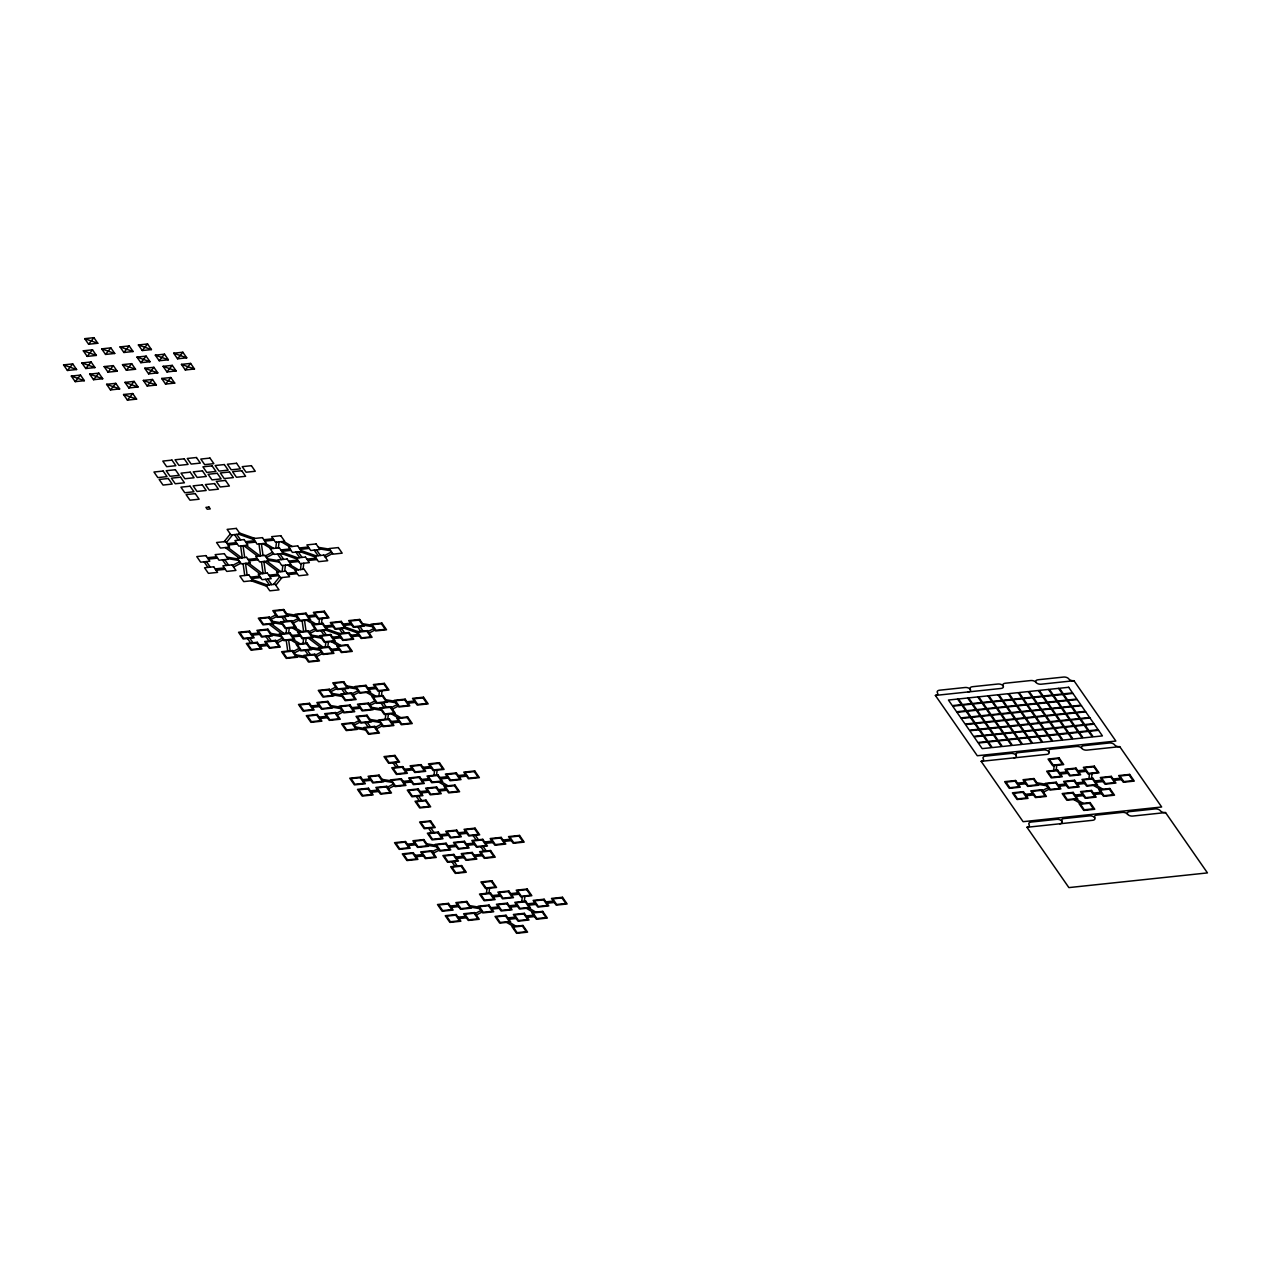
<?xml version="1.0" encoding="UTF-8"?>
<svg xmlns="http://www.w3.org/2000/svg" width="1271" height="1271" viewBox="0 0 1271 1271"><rect width="100%" height="100%" fill="white"/><g stroke="black" fill="none" stroke-linecap="round" stroke-linejoin="round"><path stroke-width="1.5" d="M275.791 548.214L276.49 542.129M278.349 547.944L279.064 541.859M282.13 571.537L282.845 565.452M284.704 571.251L285.403 565.182M286.102 633.228L286.658 628.382M288.66 632.958L289.232 628.096M300.496 569.583L301.195 563.514M303.054 569.313L303.769 563.244M303.038 643.428L303.61 638.582M305.596 643.158L306.168 638.296M318.926 623.759L319.498 618.898M321.499 623.489L322.056 618.627M325.281 647.082L325.837 642.22M327.839 646.796L328.411 641.95M378.901 695.936L379.457 691.074M381.459 695.666L382.031 690.804M385.24 719.259L385.812 714.397M387.798 718.989L388.37 714.127M433.999 775.262L434.571 770.401M436.573 774.992L437.129 770.131M486.459 893.322L487.015 888.477M489.017 893.052L489.589 888.207M521.745 901.584L522.317 896.722M524.303 901.314L524.875 896.452M1053.611 770.464L1054.183 765.603M1056.185 770.178L1056.741 765.333M1088.913 778.71L1089.469 773.848M1091.471 778.44L1092.043 773.578M67.427 370.481L72.733 363.919L76.61 369.511L67.427 370.481L63.55 364.888L72.733 363.919M88.62 344.234L93.911 337.673L97.788 343.265L88.62 344.234L84.728 338.658L93.911 337.673M87.206 356.388L92.497 349.827L96.374 355.419L87.206 356.388L83.314 350.796L92.497 349.827M75.196 381.65L80.486 375.088L84.363 380.68L75.196 381.65L71.319 376.073L80.486 375.088M85.793 368.526L91.083 361.965L94.96 367.557L85.793 368.526L81.9 362.95L91.083 361.965M105.557 354.434L110.847 347.873L114.74 353.465L105.557 354.434L101.68 348.858L110.847 347.873M93.546 379.711L98.836 373.15L102.729 378.726L93.546 379.711L89.669 374.119L98.836 373.15M108.019 372.165L113.31 365.619L117.202 371.196L108.019 372.165L104.143 366.588L113.31 365.619M123.907 352.496L129.213 345.934L133.09 351.511L123.907 352.496L120.03 346.904L129.213 345.934M110.482 389.911L115.788 383.349L119.665 388.926L110.482 389.911L106.605 384.319L115.788 383.349M126.369 370.226L131.676 363.665L135.552 369.257L126.369 370.226L122.493 364.634L131.676 363.665M142.257 350.542L147.563 343.98L151.44 349.573L142.257 350.542L138.38 344.965L147.563 343.98M140.843 362.696L146.149 356.134L150.026 361.727L140.843 362.696L136.966 357.103L146.149 356.134M128.848 387.957L134.138 381.395L138.015 386.988L128.848 387.957L124.955 382.38L134.138 381.395M127.418 400.111L132.724 393.549L136.601 399.126L127.418 400.111L123.541 394.518L132.724 393.549M148.612 373.865L153.902 367.303L157.795 372.896L148.612 373.865L144.735 368.272L153.902 367.303M159.209 360.742L164.499 354.18L168.376 359.772L159.209 360.742L155.316 355.165L164.499 354.18M147.198 386.019L152.488 379.457L156.365 385.034L147.198 386.019L143.321 380.426L152.488 379.457M166.962 371.926L172.268 365.365L176.145 370.941L166.962 371.926L163.085 366.334L172.268 365.365M177.559 358.803L182.849 352.242L186.742 357.818L177.559 358.803L173.682 353.211L182.849 352.242M165.548 384.064L170.838 377.503L174.731 383.095L165.548 384.064L161.671 378.472L170.838 377.503M185.312 369.972L190.618 363.411L194.495 369.003L185.312 369.972L181.435 364.38L190.618 363.411M224.093 541.7L230.321 533.979M226.397 542.51L232.641 534.789M273.503 584.438L279.731 576.716M275.807 585.264L282.035 577.542M232.498 565.452L239.726 561.687M233.578 567.025L240.807 563.26M265.321 555.983L272.55 552.218M266.402 557.54L273.646 553.775M324.264 555.729L331.509 551.964M325.344 557.286L332.589 553.52M269.945 617.913L275.728 614.894M271.025 619.47L276.808 616.467M292.171 621.551L297.954 618.548M293.251 623.108L299.05 620.105M276.284 641.235L282.067 638.217M277.364 642.792L283.163 639.79M309.107 631.751L314.906 628.748M310.203 633.323L315.986 630.305M293.22 651.435L299.019 648.417M294.3 652.992L300.099 649.989M315.462 655.073L321.245 652.055M316.543 656.63L322.326 653.628M368.05 631.496L373.849 628.494M369.146 633.069L374.929 630.051M329.904 690.089L335.687 687.087M330.984 691.662L336.783 688.644M352.146 693.728L357.929 690.725M353.227 695.301L359.01 692.282M336.243 713.412L342.042 710.394M337.339 714.969L343.122 711.967M369.083 703.927L374.866 700.925M370.163 705.5L375.946 702.482M353.195 723.612L358.978 720.593M354.275 725.169L360.058 722.166M391.309 707.566L397.108 704.563M392.405 709.139L398.188 706.12M375.422 727.25L381.221 724.248M376.502 728.823L382.301 725.805M387.48 787.162L393.263 784.143M388.561 788.719L394.344 785.7M432.267 851.634L438.05 848.615M433.347 853.191L439.13 850.188M475.227 913.484L481.01 910.465M476.307 915.041L482.09 912.022M1042.379 790.61L1048.178 787.591M1043.475 792.167L1049.258 789.148M227.175 543.623L236.358 542.638M245.525 541.668L254.708 540.699M263.875 539.73L273.058 538.745M228.144 545.021L237.327 544.036M246.495 543.067L255.678 542.097M264.861 541.128L274.028 540.143M207.411 557.715L216.578 556.746M280.827 549.93L289.995 548.945M299.178 547.976L308.36 547.007M208.38 559.113L217.548 558.128M281.797 551.328L290.964 550.343M300.147 549.374L309.33 548.405M247.988 559.399L257.171 558.43M248.957 560.797L258.14 559.828M215.164 568.884L224.347 567.915M288.581 561.099L297.764 560.13M306.931 559.145L316.114 558.176M216.134 570.282L225.317 569.313M289.55 562.497L298.733 561.528M307.9 560.543L317.083 559.574M250.466 577.145L259.634 576.16M268.817 575.191L277.984 574.222M287.167 573.253L296.35 572.268M251.436 578.543L260.603 577.558M269.786 576.589L278.953 575.62M288.136 574.635L297.319 573.666M307.868 615.784L315.208 615.005M308.837 617.182L316.177 616.403M251.388 633.768L258.728 632.99M324.804 625.983L332.144 625.205M343.154 624.029L350.51 623.251M252.357 635.166L259.697 634.388M325.773 627.381L333.113 626.603M344.123 625.427L351.479 624.649M291.98 635.452L299.321 634.674M292.95 636.85L300.29 636.072M259.157 644.937L266.497 644.159M332.573 637.152L339.913 636.374M350.923 635.214L358.263 634.42M260.126 646.335L267.466 645.557M333.542 638.55L340.882 637.772M351.892 636.596L359.232 635.818M331.159 649.306L338.499 648.528M332.128 650.704L339.468 649.926M367.827 687.961L375.183 687.182M368.812 689.359L376.152 688.58M311.363 705.945L318.703 705.167M312.332 707.343L319.672 706.565M351.94 707.645L359.28 706.867M407.006 701.799L414.346 701.02M352.909 709.027L360.265 708.249M407.975 703.197L415.315 702.418M319.116 717.114L326.456 716.336M320.085 718.512L327.425 717.734M391.118 721.483L398.459 720.705M392.088 722.881L399.428 722.103M935.377 695.428L1001.024 688.453A4.004 2.177 10.4 0 0 1003.121 685.847A4.004 2.177 10.4 0 1 1005.234 683.242L1030.749 680.541A4.004 2.177 10.4 0 1 1035.944 682.368A4.004 2.177 10.4 0 0 1041.124 684.211L1073.947 680.716L1115.859 741.057L977.288 755.752L935.377 695.428A4.004 2.177 10.4 0 0 937.474 692.822A4.004 2.177 10.4 0 1 939.587 690.201L965.118 687.5A4.004 2.177 10.4 0 1 970.297 689.327A4.004 2.177 10.4 0 1 972.41 686.721L997.926 684.02A4.004 2.177 10.4 0 1 1003.121 685.847M404.591 769.241L411.931 768.462M422.941 767.287L430.281 766.508M405.56 770.639L412.9 769.861M423.91 768.685L431.25 767.906M362.585 779.695L369.925 778.916M363.554 781.093L370.894 780.315M403.177 781.379L410.517 780.601M421.527 779.441L428.867 778.662M439.877 777.487L447.217 776.708M458.227 775.548L465.583 774.77M404.146 782.777L411.486 781.999M422.496 780.839L429.836 780.06M440.846 778.885L448.186 778.106M459.212 776.946L466.552 776.168M370.338 790.864L377.694 790.085M371.307 792.262L378.663 791.483M420.113 791.579L427.453 790.8M438.463 789.641L445.803 788.862M421.082 792.977L428.422 792.198M439.432 791.039L446.772 790.26M981.164 761.345L1046.811 754.386A4.004 2.177 10.4 0 0 1048.909 751.781A4.004 2.177 10.4 0 1 1051.022 749.175L1076.553 746.458A4.004 2.177 10.4 0 1 1081.732 748.301A4.004 2.177 10.4 0 0 1086.927 750.128L1119.751 746.649L1161.662 806.99L1023.076 821.686L981.164 761.345A4.004 2.177 10.4 0 0 983.277 758.739A4.004 2.177 10.4 0 1 985.375 756.134L1010.906 753.417A4.004 2.177 10.4 0 1 1016.101 755.26A4.004 2.177 10.4 0 1 1018.198 752.654L1043.729 749.938A4.004 2.177 10.4 0 1 1048.909 751.781M440.195 834.682L447.535 833.903M458.545 832.743L465.885 831.965M441.164 836.08L448.504 835.301M459.514 834.126L466.854 833.347M1059.49 772.689L1066.83 771.91M1077.856 770.734L1085.196 769.956M1060.459 774.087L1067.815 773.308M1078.825 772.133L1086.165 771.354M407.371 844.166L414.711 843.388M408.341 845.565L415.681 844.786M1017.483 783.143L1024.839 782.364M1018.468 784.541L1025.808 783.762M447.964 845.851L455.304 845.072M466.314 843.912L473.654 843.134M484.664 841.958L492.004 841.18M503.014 840.02L510.354 839.241M448.933 847.249L456.273 846.47M467.283 845.31L474.623 844.532M485.633 843.356L492.973 842.578M503.983 841.418L511.339 840.639M1058.076 784.827L1065.416 784.048M1076.442 782.888L1083.782 782.11M1094.792 780.934L1102.132 780.156M1113.142 778.996L1120.482 778.217M1059.045 786.225L1066.385 785.446M1077.411 784.286L1084.751 783.508M1095.761 782.332L1103.101 781.554M1114.111 780.394L1121.451 779.616M415.124 855.335L422.465 854.557M416.094 856.733L423.434 855.955M1025.252 794.311L1032.592 793.533M1026.221 795.71L1033.561 794.931M455.717 857.035L463.057 856.257M474.067 855.081L481.407 854.303M456.686 858.433L464.026 857.655M475.036 856.479L482.376 855.701M1075.012 795.026L1082.368 794.248M1093.378 793.088L1100.718 792.31M1075.981 796.424L1083.337 795.646M1094.347 794.486L1101.687 793.708M1026.968 827.278L1092.599 820.303A4.004 2.177 10.4 0 0 1094.712 817.698A4.004 2.177 10.4 0 1 1096.809 815.092L1122.341 812.391A4.004 2.177 10.4 0 1 1127.536 814.218A4.004 2.177 10.4 0 0 1132.715 816.061L1165.539 812.566L1207.45 872.907L1068.879 887.603L1026.968 827.278A4.004 2.177 10.4 0 0 1029.065 824.657A4.004 2.177 10.4 0 1 1031.178 822.051L1056.694 819.35A4.004 2.177 10.4 0 1 1061.889 821.177A4.004 2.177 10.4 0 1 1063.986 818.572L1089.517 815.871A4.004 2.177 10.4 0 1 1094.712 817.698M492.338 895.562L499.678 894.784M510.688 893.608L518.028 892.83M493.307 896.945L500.647 896.166M511.657 895.006L518.997 894.228M450.331 906.016L457.671 905.238M451.3 907.399L458.64 906.62M490.924 907.701L498.264 906.922M509.274 905.762L516.614 904.984M527.624 903.808L534.964 903.03M545.974 901.87L553.314 901.091M491.893 909.099L499.233 908.32M510.243 907.16L517.583 906.382M528.593 905.206L535.933 904.428M546.943 903.252L554.299 902.474M458.084 917.185L465.424 916.407M459.053 918.583L466.393 917.805M507.86 917.9L515.2 917.122M526.21 915.962L533.55 915.184M508.829 919.298L516.169 918.52M527.179 917.36L534.519 916.582M318.449 547.34L329.554 549.167M319.529 548.913L330.651 550.724M267.26 558.779L278.381 560.59M268.34 560.336L279.461 562.147M226.667 557.079L237.788 558.906M227.763 558.636L238.869 560.463M362.616 623.68L371.513 625.141M363.713 625.237L372.594 626.698M286.738 613.734L295.635 615.196M287.818 615.291L296.715 616.753M272.264 621.265L281.161 622.726M273.344 622.822L282.241 624.283M311.443 635.103L320.34 636.564M312.523 636.676L321.42 638.121M270.85 633.419L279.747 634.865M271.93 634.976L280.827 636.437M310.029 647.257L318.926 648.703M311.109 648.814L320.006 650.275M295.555 654.787L304.452 656.249M296.636 656.344L305.533 657.806M1036.945 782.777L1045.842 784.239M1038.042 784.35L1046.923 785.796M346.713 685.911L355.594 687.373M347.793 687.468L356.69 688.93M385.876 699.749L394.773 701.211M386.972 701.306L395.853 702.768M332.239 693.442L341.121 694.903M333.32 694.999L342.217 696.46M371.402 707.28L380.299 708.741M372.498 708.853L381.379 710.298M330.825 705.596L339.707 707.041M331.906 707.153L340.803 708.614M369.988 719.434L378.885 720.895M371.068 720.991L379.965 722.452M355.515 726.964L364.412 728.426M356.595 728.521L365.492 729.983M382.047 779.345L390.944 780.791M383.127 780.902L392.024 782.348M426.834 843.817L435.715 845.263M427.914 845.374L436.811 846.836M469.793 905.651L478.69 907.113M470.874 907.224L479.771 908.67M173.682 353.211L186.742 357.818M138.38 344.965L151.44 349.573M155.316 355.165L168.376 359.772M181.435 364.38L194.495 369.003M120.03 346.904L133.09 351.511M84.728 338.658L97.788 343.265M136.966 357.103L150.026 361.727M163.085 366.334L176.145 370.941M101.68 348.858L114.74 353.465M144.735 368.272L157.795 372.896M83.314 350.796L96.374 355.419M122.493 364.634L135.552 369.257M161.671 378.472L174.731 383.095M104.143 366.588L117.202 371.196M143.321 380.426L156.365 385.034M81.9 362.95L94.96 367.557M124.955 382.38L138.015 386.988M63.55 364.888L76.61 369.511M89.669 374.119L102.729 378.726M106.605 384.319L119.665 388.926M71.319 376.073L84.363 380.68M123.541 394.518L136.601 399.126M300.909 550.486L316.288 555.904M299.972 551.646L315.351 557.063M239.504 533.01L254.867 538.427M238.567 534.17L253.93 539.587M282.559 552.424L297.922 557.858M281.622 553.584L296.985 559.018M252.198 579.64L267.561 585.073M251.261 580.799L266.624 586.233M345.283 627.096L358.041 631.608M344.346 628.255L357.103 632.767M326.933 629.05L339.691 633.546M325.996 630.209L338.753 634.706M1096.126 785.144L1102.91 789.227M1093.568 785.414L1100.336 789.498M1076.362 799.237L1083.13 803.32M1073.788 799.507L1080.572 803.59M283.655 541.382L292.123 546.482M281.082 541.653L289.55 546.752M265.289 543.321L273.773 548.421M262.732 543.591L271.2 548.691M289.995 564.705L298.463 569.805M287.437 564.975L295.905 570.075M309.218 619.978L315.986 624.061M306.645 620.264L313.429 624.331M333.908 641.362L340.692 645.446M331.35 641.633L338.118 645.716M294.745 627.524L301.513 631.592M292.171 627.795L298.955 631.878M293.315 639.663L300.099 643.746M290.757 639.933L297.525 644.016M369.178 692.171L375.946 696.238M366.62 692.441L373.388 696.524M393.883 713.539L400.651 717.622M391.309 713.809L398.093 717.893M441.228 781.697L447.996 785.78M438.654 781.967L445.438 786.05M528.974 908.018L535.742 912.101M526.401 908.288L533.185 912.371M509.194 922.111L515.978 926.194M506.636 922.381L513.405 926.464M246.097 545.354L259.983 555.888M266.926 561.147L280.796 571.664M243.682 545.609L257.568 556.142M264.511 561.401L278.381 571.934M227.747 547.308L241.633 557.826M248.576 563.101L262.446 573.618M225.332 547.563L239.218 558.08M246.145 563.355L260.031 573.872M310.68 637.82L323.184 647.304M308.265 638.074L320.753 647.559M271.517 623.982L284.005 633.451M269.087 624.236L281.59 633.721M316.511 549.882L320.387 555.475M314.223 550.136L318.1 555.713M359.963 626.603L363.077 631.067M357.675 626.841L360.773 631.306M298.161 551.836L302.037 557.429M295.873 552.075L299.749 557.667M341.613 628.541L344.727 633.022M339.325 628.795L342.423 633.26M279.811 553.775L283.687 559.367M383.222 702.672L386.336 707.137M475.354 835.301L478.468 839.766M483.123 846.47L486.221 850.95M277.507 554.029L281.399 559.605M380.935 702.911L384.033 707.391M473.066 835.54L476.164 840.02M480.819 846.724L483.933 851.189M323.263 630.495L326.361 634.96M320.959 630.734L324.073 635.198M236.756 534.36L240.632 539.937M267.8 579.052L271.676 584.628M344.06 688.834L347.158 693.299M367.335 722.357L370.449 726.821M395.281 762.584L398.379 767.049M418.572 796.091L421.67 800.571M234.452 534.598L238.344 540.191M265.496 579.29L269.388 584.882M341.756 689.073L344.87 693.537M365.047 722.595L368.145 727.06M392.993 762.822L396.091 767.287M416.268 796.345L419.382 800.809M284.084 616.657L287.198 621.122M307.375 650.18L310.474 654.644M430.885 828.025L433.999 832.489M454.176 861.547L457.274 866.012M281.797 616.896L284.895 621.36M305.072 650.418L308.186 654.883M428.597 828.263L431.695 832.727M451.872 861.786L454.986 866.25M224.745 559.621L228.621 565.214M222.441 559.86L226.333 565.452M268.197 636.326L271.295 640.806M265.909 636.58L269.007 641.045M206.395 561.575L210.271 567.152M204.091 561.814L207.967 567.406M249.847 638.28L252.945 642.745M247.543 638.519L250.657 642.999M304.547 620.486L306.025 631.115M302.133 620.741L303.61 631.369M288.66 640.155L290.138 650.8M286.245 640.409L287.723 651.054M261.397 543.734L263.049 555.554M263.86 561.464L265.512 573.3M258.982 543.988L260.619 555.824M261.445 561.734L263.097 573.555M243.047 545.688L244.683 557.508M245.51 563.418L247.146 575.239M240.632 545.942L242.268 557.762M243.095 563.673L244.731 575.493M1119.751 746.649A4.004 2.177 10.4 0 1 1114.556 744.822A4.004 2.177 10.4 0 0 1109.361 742.979L1083.845 745.696A4.004 2.177 10.4 0 0 1081.732 748.301M1165.539 812.566A4.004 2.177 10.4 0 1 1160.344 810.739A4.004 2.177 10.4 0 0 1155.164 808.912L1129.633 811.613A4.004 2.177 10.4 0 0 1127.536 814.218M1035.944 682.368A4.004 2.177 10.4 0 1 1038.042 679.763L1063.573 677.062A4.004 2.177 10.4 0 1 1068.768 678.889A4.004 2.177 10.4 0 0 1073.947 680.716M970.297 689.327A4.004 2.177 10.4 0 1 968.2 691.932M1016.101 755.26A4.004 2.177 10.4 0 1 1013.988 757.866M1061.889 821.177A4.004 2.177 10.4 0 1 1059.776 823.783M171.966 460.118L162.799 461.087L166.676 466.679L175.859 465.694L171.966 460.118M184.216 458.815L175.033 459.784L178.909 465.377L188.092 464.408L184.216 458.815M196.449 457.512L187.266 458.481L191.143 464.074L200.325 463.105L196.449 457.512M209.969 458.084L200.802 459.053L204.679 464.646L213.862 463.661L209.969 458.084M163.149 471.048L153.966 472.018L157.842 477.61L167.025 476.625L163.149 471.048M175.382 469.746L166.199 470.715L170.092 476.307L179.259 475.338L175.382 469.746M212.098 465.853L202.915 466.822L206.792 472.415L215.975 471.446L212.098 465.853M224.332 464.55L215.149 465.536L219.025 471.112L228.208 470.143L224.332 464.55M236.565 463.264L227.382 464.233L231.258 469.825L240.441 468.84L236.565 463.264M190.205 472.177L181.022 473.146L184.915 478.738L194.082 477.753L190.205 472.177M202.439 470.874L193.271 471.843L197.148 477.435L206.315 476.466L202.439 470.874M251.388 465.679L242.205 466.664L246.097 472.24L255.264 471.271L251.388 465.679M168.312 478.5L159.145 479.469L163.022 485.061L172.205 484.076L168.312 478.5M180.561 477.197L171.378 478.166L175.255 483.758L184.438 482.789L180.561 477.197M217.262 473.305L208.094 474.274L211.971 479.866L221.138 478.897L217.262 473.305M229.495 472.002L220.328 472.971L224.204 478.563L233.387 477.594L229.495 472.002M241.744 470.715L232.561 471.684L236.438 477.26L245.621 476.291L241.744 470.715M225.491 480.422L216.324 481.407L220.201 486.984L229.384 486.015L225.491 480.422M190.078 486.189L180.911 487.158L184.788 492.751L193.97 491.766L190.078 486.189M202.311 484.887L193.144 485.856L197.021 491.448L206.204 490.479L202.311 484.887M214.561 483.584L205.378 484.569L209.254 490.145L218.437 489.176L214.561 483.584M195.257 493.625L186.074 494.61L189.967 500.186L199.134 499.217L195.257 493.625M208.984 507.05L205.918 507.367L207.221 509.226L210.271 508.908L208.984 507.05M236.311 528.402L227.128 529.371L231.02 534.964L240.187 533.995L236.311 528.402M225.714 541.525L216.547 542.495L220.423 548.087L229.606 547.118L225.714 541.525M244.08 539.571L234.897 540.556L238.773 546.133L247.956 545.164L244.08 539.571M262.43 537.633L253.247 538.602L257.123 544.195L266.306 543.21L262.43 537.633M280.78 535.679L271.597 536.664L275.489 542.24L284.656 541.271L280.78 535.679M205.95 555.618L196.767 556.587L200.659 562.179L209.826 561.21L205.95 555.618M224.3 553.663L215.133 554.649L219.009 560.225L228.176 559.256L224.3 553.663M279.366 547.833L270.183 548.802L274.075 554.394L283.242 553.409L279.366 547.833M297.716 545.879L288.549 546.864L292.425 552.44L301.608 551.471L297.716 545.879M316.082 543.94L306.899 544.909L310.775 550.502L319.958 549.517L316.082 543.94M246.542 557.318L237.359 558.287L241.236 563.863L250.419 562.894L246.542 557.318M264.892 555.363L255.709 556.333L259.602 561.925L268.769 560.956L264.892 555.363M338.308 547.579L329.125 548.548L333.018 554.14L342.185 553.171L338.308 547.579M213.703 566.787L204.536 567.772L208.412 573.348L217.595 572.379L213.703 566.787M232.069 564.848L222.886 565.817L226.762 571.41L235.945 570.425L232.069 564.848M287.135 559.002L277.952 559.971L281.828 565.563L291.011 564.594L287.135 559.002M305.485 557.063L296.302 558.033L300.178 563.625L309.361 562.64L305.485 557.063M323.835 555.109L314.652 556.078L318.544 561.671L327.711 560.702L323.835 555.109M249.005 575.048L239.822 576.017L243.714 581.61L252.881 580.625L249.005 575.048M267.355 573.094L258.188 574.063L262.064 579.655L271.231 578.686L267.355 573.094M285.705 571.156L276.538 572.125L280.414 577.717L289.597 576.732L285.705 571.156M304.071 569.201L294.888 570.171L298.764 575.763L307.947 574.794L304.071 569.201M275.124 584.279L265.941 585.248L269.817 590.824L279 589.855L275.124 584.279M283.783 609.492L272.772 610.652L277.428 617.356L288.453 616.197L283.783 609.492M283.258 610.144L274.075 611.113L277.968 616.705L287.135 615.736L283.258 610.144M269.309 617.023L258.299 618.183L262.954 624.887L273.98 623.727L269.309 617.023M306.025 613.13L295.015 614.29L299.67 620.995L310.68 619.835L306.025 613.13M324.375 611.176L313.365 612.352L318.02 619.056L329.03 617.881L324.375 611.176M268.785 617.674L259.602 618.643L263.494 624.236L272.661 623.267L268.785 617.674M305.501 613.782L296.318 614.751L300.194 620.343L309.377 619.374L305.501 613.782M323.851 611.828L314.668 612.813L318.56 618.389L327.727 617.42L323.851 611.828M291.552 620.661L280.541 621.821L285.197 628.525L296.207 627.366L291.552 620.661M291.027 621.312L281.844 622.282L285.721 627.874L294.904 626.905L291.027 621.312M249.545 631.115L238.535 632.275L243.19 638.979L254.2 637.82L249.545 631.115M267.895 629.161L256.885 630.337L261.54 637.041L272.55 635.865L267.895 629.161M322.961 623.33L311.951 624.49L316.606 631.194L327.616 630.035L322.961 623.33M341.311 621.376L330.301 622.552L334.956 629.256L345.982 628.081L341.311 621.376M359.677 619.438L348.651 620.598L353.322 627.302L364.332 626.142L359.677 619.438M249.021 631.766L239.838 632.736L243.714 638.328L252.897 637.359L249.021 631.766M267.371 629.828L258.188 630.797L262.08 636.39L271.247 635.405L267.371 629.828M322.437 623.982L313.254 624.951L317.13 630.543L326.313 629.574L322.437 623.982M340.787 622.027L331.604 623.012L335.496 628.589L344.663 627.62L340.787 622.027M359.137 620.089L349.97 621.058L353.846 626.651L363.029 625.682L359.137 620.089M290.138 632.799L279.127 633.975L283.783 640.679L294.793 639.504L290.138 632.799M308.488 630.861L297.478 632.021L302.133 638.725L313.143 637.565L308.488 630.861M381.904 623.076L370.894 624.236L375.549 630.94L386.559 629.78L381.904 623.076M289.613 633.466L280.43 634.436L284.307 640.028L293.49 639.043L289.613 633.466M307.963 631.512L298.78 632.481L302.657 638.074L311.84 637.105L307.963 631.512M381.379 623.727L372.196 624.697L376.073 630.289L385.256 629.32L381.379 623.727M257.314 642.284L246.288 643.46L250.959 650.164L261.969 648.988L257.314 642.284M275.664 640.346L264.654 641.505L269.309 648.21L280.319 647.05L275.664 640.346M330.73 634.499L319.704 635.675L324.375 642.379L335.385 641.204L330.73 634.499M349.08 632.545L338.07 633.721L342.725 640.425L353.735 639.249L349.08 632.545M367.43 630.607L356.42 631.766L361.075 638.471L372.085 637.311L367.43 630.607M256.774 642.935L247.607 643.92L251.483 649.497L260.65 648.528L256.774 642.935M275.14 640.997L265.957 641.966L269.833 647.559L279.016 646.589L275.14 640.997M330.19 635.15L321.023 636.135L324.899 641.712L334.082 640.743L330.19 635.15M348.556 633.212L339.373 634.181L343.249 639.774L352.432 638.789L348.556 633.212M366.906 631.258L357.723 632.227L361.6 637.82L370.782 636.85L366.906 631.258M307.074 642.999L296.064 644.175L300.719 650.879L311.729 649.703L307.074 642.999M306.549 643.666L297.366 644.635L301.243 650.228L310.426 649.243L306.549 643.666M292.6 650.545L281.59 651.705L286.245 658.41L297.255 657.25L292.6 650.545M329.316 646.653L318.29 647.813L322.961 654.517L333.971 653.358L329.316 646.653M347.666 644.699L336.656 645.875L341.311 652.579L352.321 651.403L347.666 644.699M292.076 651.197L282.893 652.166L286.769 657.758L295.952 656.789L292.076 651.197M328.776 647.304L319.609 648.274L323.485 653.866L332.652 652.897L328.776 647.304M347.126 645.35L337.959 646.335L341.835 651.912L351.018 650.943L347.126 645.35M314.843 654.184L303.817 655.343L308.472 662.048L319.498 660.888L314.843 654.184M314.302 654.835L305.135 655.804L309.012 661.397L318.179 660.427L314.302 654.835M343.758 681.669L332.748 682.829L337.403 689.533L348.413 688.374L343.758 681.669M343.234 682.32L334.051 683.29L337.927 688.882L347.11 687.913L343.234 682.32M329.284 689.2L318.274 690.36L322.929 697.064L333.939 695.904L329.284 689.2M365.984 685.307L354.974 686.467L359.629 693.172L370.655 692.012L365.984 685.307M384.35 683.353L373.34 684.529L377.995 691.233L389.005 690.058L384.35 683.353M328.76 689.851L319.577 690.82L323.454 696.413L332.637 695.444L328.76 689.851M365.46 685.959L356.277 686.928L360.17 692.52L369.337 691.551L365.46 685.959M383.81 684.02L374.643 684.99L378.52 690.566L387.703 689.597L383.81 684.02M351.511 692.838L340.501 693.998L345.156 700.702L356.182 699.543L351.511 692.838M350.987 693.489L341.804 694.474L345.696 700.051L354.863 699.082L350.987 693.489M309.52 703.292L298.494 704.452L303.149 711.156L314.175 709.996L309.52 703.292M327.87 701.338L316.86 702.513L321.515 709.218L332.525 708.042L327.87 701.338M382.936 695.507L371.91 696.667L376.581 703.371L387.591 702.212L382.936 695.507M308.98 703.943L299.813 704.928L303.69 710.505L312.857 709.536L308.98 703.943M327.33 702.005L318.163 702.974L322.04 708.567L331.223 707.582L327.33 702.005M382.396 696.158L373.229 697.128L377.106 702.72L386.289 701.751L382.396 696.158M350.097 704.992L339.087 706.152L343.742 712.856L354.752 711.696L350.097 704.992M368.463 703.038L357.437 704.213L362.108 710.918L373.118 709.742L368.463 703.038M405.163 699.145L394.153 700.305L398.808 707.01L409.818 705.85L405.163 699.145M423.513 697.191L412.503 698.367L417.158 705.071L428.184 703.896L423.513 697.191M349.573 705.643L340.39 706.612L344.282 712.205L353.449 711.22L349.573 705.643M367.923 703.689L358.756 704.674L362.632 710.251L371.815 709.282L367.923 703.689M404.639 699.797L395.456 700.782L399.332 706.358L408.515 705.389L404.639 699.797M422.989 697.858L413.806 698.828L417.698 704.42L426.865 703.435L422.989 697.858M317.273 714.461L306.263 715.637L310.918 722.341L321.928 721.165L317.273 714.461M335.623 712.523L324.613 713.682L329.268 720.387L340.278 719.227L335.623 712.523M390.69 706.676L379.679 707.852L384.335 714.556L395.345 713.381L390.69 706.676M316.749 715.128L307.566 716.097L311.443 721.674L320.626 720.705L316.749 715.128M335.099 713.174L325.916 714.143L329.809 719.736L338.976 718.766L335.099 713.174M390.165 707.327L380.982 708.312L384.859 713.889L394.042 712.92L390.165 707.327M367.049 715.192L356.023 716.351L360.678 723.056L371.704 721.896L367.049 715.192M366.509 715.843L357.342 716.812L361.218 722.405L370.385 721.435L366.509 715.843M352.575 722.722L341.549 723.882L346.205 730.587L357.23 729.427L352.575 722.722M389.276 718.83L378.265 719.99L382.921 726.694L393.931 725.534L389.276 718.83M407.626 716.876L396.616 718.051L401.271 724.756L412.281 723.58L407.626 716.876M352.035 723.374L342.868 724.343L346.745 729.935L355.912 728.966L352.035 723.374M388.751 719.481L379.568 720.45L383.445 726.043L392.628 725.074L388.751 719.481M407.101 717.527L397.918 718.512L401.811 724.089L410.978 723.12L407.101 717.527M374.802 726.361L363.792 727.52L368.447 734.225L379.457 733.065L374.802 726.361M374.278 727.012L365.095 727.981L368.971 733.574L378.154 732.604L374.278 727.012M394.979 755.403L383.969 756.579L388.624 763.283L399.634 762.107L394.979 755.403M394.455 756.07L385.272 757.039L389.164 762.632L398.331 761.647L394.455 756.07M957.603 699.066L948.436 700.035L952.313 705.627L961.496 704.642L957.603 699.066M967.708 697.986L958.525 698.971L962.417 704.547L971.584 703.578L967.708 697.986M977.796 696.921L968.629 697.89L972.506 703.483L981.689 702.513L977.796 696.921M987.901 695.857L978.718 696.826L982.594 702.402L991.777 701.433L987.901 695.857M997.989 694.776L988.806 695.745L992.699 701.338L1001.866 700.369L997.989 694.776M1008.078 693.712L998.911 694.681L1002.787 700.273L1011.97 699.288L1008.078 693.712M1018.182 692.631L1008.999 693.616L1012.892 699.193L1022.059 698.224L1018.182 692.631M1028.271 691.567L1019.104 692.536L1022.98 698.129L1032.163 697.159L1028.271 691.567M1038.375 690.503L1029.192 691.472L1033.069 697.048L1042.252 696.079L1038.375 690.503M1048.464 689.422L1039.281 690.391L1043.173 695.984L1052.34 695.015L1048.464 689.422M1058.552 688.358L1049.385 689.327L1053.262 694.919L1062.445 693.934L1058.552 688.358M1068.657 687.277L1059.474 688.262L1063.366 693.839L1072.533 692.87L1068.657 687.277M961.877 705.214L952.71 706.183L956.586 711.76L965.753 710.791L961.877 705.214M971.981 704.134L962.798 705.103L966.675 710.696L975.858 709.726L971.981 704.134M982.07 703.07L972.887 704.039L976.779 709.631L985.946 708.646L982.07 703.07M992.158 701.989L982.991 702.974L986.868 708.551L996.051 707.582L992.158 701.989M1002.263 700.925L993.08 701.894L996.957 707.486L1006.139 706.517L1002.263 700.925M1012.352 699.86L1003.184 700.829L1007.061 706.406L1016.228 705.437L1012.352 699.86M1022.456 698.78L1013.273 699.749L1017.15 705.341L1026.332 704.372L1022.456 698.78M1032.545 697.715L1023.362 698.685L1027.254 704.277L1036.421 703.292L1032.545 697.715M1042.633 696.635L1033.466 697.62L1037.343 703.197L1046.526 702.228L1042.633 696.635M1052.738 695.571L1043.555 696.54L1047.431 702.132L1056.614 701.163L1052.738 695.571M1062.826 694.506L1053.659 695.475L1057.536 701.068L1066.703 700.083L1062.826 694.506M1072.931 693.426L1063.748 694.395L1067.624 699.987L1076.807 699.018L1072.931 693.426M402.748 766.588L391.738 767.748L396.393 774.452L407.403 773.292L402.748 766.588M421.098 764.634L410.088 765.809L414.743 772.514L425.753 771.338L421.098 764.634M439.448 762.695L428.438 763.855L433.093 770.56L444.103 769.4L439.448 762.695M402.208 767.239L393.041 768.208L396.917 773.801L406.1 772.832L402.208 767.239M420.574 765.301L411.391 766.27L415.267 771.847L424.45 770.877L420.574 765.301M438.924 763.347L429.741 764.316L433.633 769.908L442.801 768.939L438.924 763.347M966.151 711.347L956.968 712.332L960.86 717.908L970.027 716.939L966.151 711.347M976.239 710.282L967.072 711.252L970.949 716.844L980.132 715.875L976.239 710.282M986.344 709.218L977.161 710.187L981.037 715.764L990.22 714.795L986.344 709.218M996.432 708.138L987.249 709.107L991.142 714.699L1000.309 713.73L996.432 708.138M1006.521 707.073L997.354 708.042L1001.23 713.635L1010.413 712.65L1006.521 707.073M1016.625 705.993L1007.442 706.978L1011.319 712.554L1020.502 711.585L1016.625 705.993M1026.714 704.928L1017.547 705.898L1021.423 711.49L1030.606 710.521L1026.714 704.928M1036.818 703.864L1027.635 704.833L1031.512 710.425L1040.695 709.44L1036.818 703.864M1046.907 702.784L1037.724 703.753L1041.616 709.345L1050.783 708.376L1046.907 702.784M1056.995 701.719L1047.828 702.688L1051.705 708.281L1060.888 707.296L1056.995 701.719M1067.1 700.639L1057.917 701.624L1061.793 707.2L1070.976 706.231L1067.1 700.639M1077.188 699.574L1068.021 700.543L1071.898 706.136L1081.081 705.167L1077.188 699.574M360.742 777.042L349.732 778.202L354.387 784.906L365.397 783.746L360.742 777.042M379.092 775.088L368.082 776.263L372.737 782.968L383.747 781.792L379.092 775.088M360.217 777.693L351.034 778.662L354.911 784.255L364.094 783.286L360.217 777.693M378.567 775.739L369.384 776.724L373.261 782.301L382.444 781.331L378.567 775.739M970.424 717.495L961.241 718.465L965.118 724.057L974.301 723.088L970.424 717.495M980.513 716.431L971.33 717.4L975.222 722.992L984.39 722.007L980.513 716.431M990.602 715.351L981.434 716.336L985.311 721.912L994.494 720.943L990.602 715.351M1000.706 714.286L991.523 715.255L995.4 720.848L1004.583 719.879L1000.706 714.286M1010.795 713.222L1001.627 714.191L1005.504 719.783L1014.671 718.798L1010.795 713.222M1020.899 712.141L1011.716 713.11L1015.593 718.703L1024.776 717.734L1020.899 712.141M1030.988 711.077L1021.805 712.046L1025.697 717.638L1034.864 716.653L1030.988 711.077M1041.076 709.996L1031.909 710.982L1035.786 716.558L1044.969 715.589L1041.076 709.996M1051.181 708.932L1041.998 709.901L1045.874 715.494L1055.057 714.524L1051.181 708.932M1061.269 707.868L1052.102 708.837L1055.979 714.429L1065.146 713.444L1061.269 707.868M1071.374 706.787L1062.191 707.756L1066.067 713.349L1075.25 712.38L1071.374 706.787M1081.462 705.723L1072.279 706.692L1076.172 712.284L1085.339 711.299L1081.462 705.723M401.334 778.726L390.324 779.901L394.979 786.606L405.989 785.43L401.334 778.726M419.684 776.788L408.674 777.947L413.329 784.652L424.339 783.492L419.684 776.788M438.034 774.833L427.024 776.009L431.679 782.714L442.689 781.538L438.034 774.833M456.384 772.895L445.374 774.055L450.029 780.759L461.055 779.6L456.384 772.895M474.75 770.941L463.74 772.117L468.395 778.821L479.405 777.645L474.75 770.941M400.794 779.393L391.627 780.362L395.503 785.955L404.686 784.97L400.794 779.393M419.16 777.439L409.977 778.408L413.853 784L423.036 783.031L419.16 777.439M437.51 775.501L428.327 776.47L432.204 782.046L441.387 781.077L437.51 775.501M455.86 773.546L446.693 774.516L450.57 780.108L459.737 779.139L455.86 773.546M474.21 771.592L465.043 772.577L468.92 778.154L478.103 777.185L474.21 771.592M974.682 723.644L965.515 724.613L969.392 730.205L978.575 729.236L974.682 723.644M984.787 722.579L975.604 723.549L979.48 729.141L988.663 728.156L984.787 722.579M994.875 721.499L985.692 722.468L989.585 728.061L998.752 727.091L994.875 721.499M1004.964 720.435L995.797 721.404L999.673 726.996L1008.856 726.011L1004.964 720.435M1015.068 719.354L1005.885 720.339L1009.762 725.916L1018.945 724.947L1015.068 719.354M1025.157 718.29L1015.99 719.259L1019.866 724.851L1029.049 723.882L1025.157 718.29M1035.261 717.225L1026.078 718.194L1029.955 723.787L1039.138 722.802L1035.261 717.225M1045.35 716.145L1036.167 717.114L1040.059 722.706L1049.226 721.737L1045.35 716.145M1055.438 715.08L1046.271 716.05L1050.148 721.642L1059.331 720.657L1055.438 715.08M1065.543 714L1056.36 714.985L1060.236 720.562L1069.419 719.593L1065.543 714M1075.631 712.936L1066.464 713.905L1070.341 719.497L1079.524 718.528L1075.631 712.936M1085.736 711.871L1076.553 712.84L1080.429 718.433L1089.612 717.448L1085.736 711.871M368.495 788.211L357.485 789.386L362.14 796.091L373.166 794.915L368.495 788.211M386.861 786.272L375.835 787.432L380.506 794.137L391.516 792.961L386.861 786.272M367.97 788.862L358.787 789.847L362.68 795.424L371.847 794.454L367.97 788.862M386.32 786.924L377.153 787.893L381.03 793.485L390.213 792.5L386.32 786.924M418.27 788.926L407.26 790.101L411.915 796.806L422.925 795.63L418.27 788.926M436.62 786.987L425.61 788.147L430.265 794.852L441.275 793.692L436.62 786.987M454.97 785.033L443.96 786.209L448.615 792.913L459.625 791.738L454.97 785.033M978.956 729.792L969.773 730.761L973.665 736.354L982.833 735.369L978.956 729.792M989.045 728.712L979.877 729.697L983.754 735.274L992.937 734.304L989.045 728.712M999.149 727.648L989.966 728.617L993.843 734.209L1003.026 733.24L999.149 727.648M1009.238 726.583L1000.07 727.552L1003.947 733.145L1013.114 732.16L1009.238 726.583M1019.342 725.503L1010.159 726.472L1014.036 732.064L1023.219 731.095L1019.342 725.503M1029.431 724.438L1020.248 725.407L1024.14 731L1033.307 730.015L1029.431 724.438M1039.519 723.358L1030.352 724.343L1034.229 729.919L1043.412 728.95L1039.519 723.358M1049.624 722.293L1040.441 723.263L1044.317 728.855L1053.5 727.886L1049.624 722.293M1059.712 721.229L1050.545 722.198L1054.422 727.79L1063.589 726.805L1059.712 721.229M1069.817 720.149L1060.634 721.134L1064.51 726.71L1073.693 725.741L1069.817 720.149M1079.905 719.084L1070.722 720.053L1074.615 725.646L1083.782 724.677L1079.905 719.084M1089.994 718.004L1080.827 718.989L1084.703 724.565L1093.886 723.596L1089.994 718.004M417.73 789.593L408.563 790.562L412.44 796.154L421.622 795.169L417.73 789.593M436.096 787.639L426.913 788.608L430.79 794.2L439.973 793.231L436.096 787.639M454.446 785.7L445.263 786.67L449.156 792.246L458.323 791.277L454.446 785.7M983.23 735.941L974.047 736.91L977.923 742.502L987.106 741.517L983.23 735.941M993.318 734.86L984.135 735.83L988.028 741.422L997.195 740.453L993.318 734.86M1003.407 733.796L994.24 734.765L998.116 740.358L1007.299 739.372L1003.407 733.796M1013.511 732.716L1004.328 733.701L1008.205 739.277L1017.388 738.308L1013.511 732.716M1023.6 731.651L1014.433 732.62L1018.309 738.213L1027.492 737.244L1023.6 731.651M1033.704 730.587L1024.521 731.556L1028.398 737.148L1037.581 736.163L1033.704 730.587M1043.793 729.506L1034.61 730.491L1038.502 736.068L1047.669 735.099L1043.793 729.506M1053.881 728.442L1044.714 729.411L1048.591 735.003L1057.774 734.034L1053.881 728.442M1063.986 727.362L1054.803 728.347L1058.679 733.923L1067.862 732.954L1063.986 727.362M1074.074 726.297L1064.907 727.266L1068.784 732.859L1077.951 731.889L1074.074 726.297M1084.179 725.233L1074.996 726.202L1078.872 731.794L1088.055 730.809L1084.179 725.233M1094.267 724.152L1085.084 725.137L1088.977 730.714L1098.144 729.745L1094.267 724.152M426.023 800.11L415.013 801.27L419.668 807.975L430.678 806.815L426.023 800.11M425.499 800.762L416.316 801.731L420.208 807.323L429.376 806.354L425.499 800.762M987.488 742.073L978.32 743.058L982.197 748.635L991.38 747.666L987.488 742.073M997.592 741.009L988.409 741.978L992.286 747.57L1001.469 746.601L997.592 741.009M1007.681 739.944L998.513 740.914L1002.39 746.506L1011.557 745.521L1007.681 739.944M1017.785 738.864L1008.602 739.849L1012.479 745.426L1021.662 744.456L1017.785 738.864M1027.874 737.8L1018.691 738.769L1022.583 744.361L1031.75 743.376L1027.874 737.8M1037.962 736.719L1028.795 737.704L1032.672 743.281L1041.855 742.312L1037.962 736.719M1048.067 735.655L1038.884 736.624L1042.76 742.216L1051.943 741.247L1048.067 735.655M1058.155 734.59L1048.972 735.559L1052.865 741.152L1062.032 740.167L1058.155 734.59M1068.26 733.51L1059.077 734.495L1062.953 740.072L1072.136 739.102L1068.26 733.51M1078.348 732.446L1069.165 733.415L1073.058 739.007L1082.225 738.038L1078.348 732.446M1088.437 731.365L1079.27 732.35L1083.146 737.927L1092.329 736.958L1088.437 731.365M1098.541 730.301L1089.358 731.27L1093.235 736.862L1102.418 735.893L1098.541 730.301M430.583 820.859L419.573 822.019L424.228 828.724L435.254 827.564L430.583 820.859M430.059 821.511L420.876 822.48L424.768 828.072L433.935 827.103L430.059 821.511M1059.061 757.881L1048.051 759.057L1052.706 765.762L1063.732 764.586L1059.061 757.881M1058.536 758.533L1049.353 759.518L1053.246 765.094L1062.413 764.125L1058.536 758.533M438.352 832.028L427.342 833.204L431.997 839.909L443.007 838.733L438.352 832.028M456.702 830.09L445.692 831.25L450.347 837.954L461.357 836.779L456.702 830.09M475.068 828.136L464.042 829.312L468.697 836L479.723 834.84L475.068 828.136M437.828 832.68L428.645 833.665L432.521 839.241L441.704 838.272L437.828 832.68M456.178 830.741L446.995 831.711L450.887 837.303L460.054 836.318L456.178 830.741M474.528 828.787L465.361 829.772L469.237 835.349L478.404 834.38L474.528 828.787M1057.647 770.035L1046.637 771.195L1051.292 777.9L1062.302 776.74L1057.647 770.035M1076.013 768.081L1064.987 769.257L1069.658 775.961L1080.668 774.786L1076.013 768.081M1094.363 766.143L1083.353 767.303L1088.008 774.007L1099.018 772.847L1094.363 766.143M1057.122 770.687L1047.94 771.656L1051.832 777.248L1060.999 776.279L1057.122 770.687M1075.473 768.733L1066.305 769.718L1070.182 775.294L1079.365 774.325L1075.473 768.733M1093.838 766.794L1084.656 767.763L1088.532 773.356L1097.715 772.387L1093.838 766.794M405.528 841.513L394.518 842.673L399.173 849.378L410.183 848.218L405.528 841.513M423.879 839.559L412.868 840.735L417.524 847.439L428.534 846.264L423.879 839.559M404.988 842.165L395.821 843.134L399.698 848.726L408.881 847.757L404.988 842.165M423.354 840.226L414.171 841.195L418.048 846.772L427.231 845.803L423.354 840.226M1015.64 780.489L1004.63 781.649L1009.285 788.354L1020.311 787.194L1015.64 780.489M1034.006 778.535L1022.996 779.711L1027.651 786.415L1038.661 785.24L1034.006 778.535M1015.116 781.141L1005.933 782.11L1009.825 787.702L1018.992 786.733L1015.116 781.141M1033.466 779.187L1024.299 780.172L1028.175 785.748L1037.358 784.779L1033.466 779.187M446.105 843.197L435.095 844.373L439.75 851.077L450.776 849.902L446.105 843.197M464.471 841.259L453.461 842.419L458.116 849.123L469.126 847.964L464.471 841.259M482.821 839.305L471.811 840.481L476.466 847.185L487.476 846.009L482.821 839.305M501.171 837.367L490.161 838.526L494.816 845.231L505.826 844.071L501.171 837.367M519.537 835.412L508.511 836.588L513.182 843.293L524.192 842.117L519.537 835.412M445.581 843.865L436.414 844.834L440.29 850.426L449.457 849.441L445.581 843.865M463.931 841.91L454.764 842.88L458.64 848.472L467.823 847.503L463.931 841.91M482.297 839.972L473.114 840.941L476.99 846.518L486.173 845.549L482.297 839.972M500.647 838.018L491.464 838.987L495.356 844.58L504.523 843.61L500.647 838.018M518.997 836.08L509.83 837.049L513.706 842.625L522.889 841.656L518.997 836.08M1056.233 782.173L1045.223 783.349L1049.878 790.054L1060.888 788.878L1056.233 782.173M1074.583 780.235L1063.573 781.395L1068.228 788.099L1079.254 786.94L1074.583 780.235M1092.949 778.281L1081.939 779.457L1086.594 786.161L1097.604 784.985L1092.949 778.281M1111.299 776.343L1100.289 777.502L1104.944 784.207L1115.954 783.047L1111.299 776.343M1129.649 774.389L1118.639 775.564L1123.294 782.269L1134.304 781.093L1129.649 774.389M1055.708 782.825L1046.526 783.81L1050.418 789.386L1059.585 788.417L1055.708 782.825M1074.059 780.887L1064.891 781.856L1068.768 787.448L1077.935 786.479L1074.059 780.887M1092.409 778.932L1083.242 779.917L1087.118 785.494L1096.301 784.525L1092.409 778.932M1110.775 776.994L1101.592 777.963L1105.468 783.556L1114.651 782.586L1110.775 776.994M1129.125 775.04L1119.942 776.025L1123.834 781.601L1133.001 780.632L1129.125 775.04M413.282 852.682L402.272 853.858L406.927 860.562L417.937 859.387L413.282 852.682M431.632 850.744L420.622 851.904L425.277 858.608L436.303 857.448L431.632 850.744M412.757 853.334L403.574 854.319L407.467 859.895L416.634 858.926L412.757 853.334M431.107 851.395L421.94 852.364L425.817 857.957L434.984 856.972L431.107 851.395M1023.409 791.658L1012.399 792.818L1017.054 799.523L1028.064 798.363L1023.409 791.658M1041.759 789.704L1030.749 790.88L1035.404 797.584L1046.414 796.409L1041.759 789.704M1022.885 792.31L1013.702 793.279L1017.578 798.871L1026.761 797.902L1022.885 792.31M1041.235 790.371L1032.052 791.34L1035.944 796.933L1045.112 795.948L1041.235 790.371M453.874 854.382L442.864 855.542L447.519 862.246L458.529 861.087L453.874 854.382M472.224 852.428L461.214 853.604L465.869 860.308L476.879 859.132L472.224 852.428M490.59 850.49L479.564 851.649L484.235 858.354L495.245 857.194L490.59 850.49M453.35 855.033L444.167 856.003L448.043 861.595L457.226 860.626L453.35 855.033M471.7 853.079L462.517 854.064L466.409 859.641L475.576 858.672L471.7 853.079M490.05 851.141L480.883 852.11L484.759 857.703L493.926 856.733L490.05 851.141M1073.169 792.373L1062.159 793.549L1066.814 800.253L1077.84 799.078L1073.169 792.373M1091.535 790.435L1080.525 791.595L1085.18 798.299L1096.19 797.139L1091.535 790.435M1109.885 788.481L1098.875 789.656L1103.53 796.361L1114.54 795.185L1109.885 788.481M1072.645 793.04L1063.462 794.01L1067.354 799.586L1076.521 798.617L1072.645 793.04M1090.995 791.086L1081.828 792.055L1085.704 797.648L1094.887 796.679L1090.995 791.086M1109.361 789.132L1100.178 790.117L1104.054 795.694L1113.237 794.725L1109.361 789.132M461.643 865.551L450.617 866.711L455.288 873.415L466.298 872.256L461.643 865.551M461.103 866.202L451.936 867.187L455.812 872.764L464.979 871.795L461.103 866.202M1090.121 802.573L1079.095 803.749L1083.766 810.453L1094.776 809.277L1090.121 802.573M1089.581 803.24L1080.414 804.209L1084.29 809.786L1093.457 808.817L1089.581 803.24M491.909 880.755L480.899 881.931L485.554 888.62L496.564 887.46L491.909 880.755M491.369 881.407L482.202 882.392L486.078 887.968L495.261 886.999L491.369 881.407M490.495 892.909L479.469 894.069L484.14 900.774L495.15 899.614L490.495 892.909M508.845 890.955L497.835 892.131L502.49 898.835L513.5 897.66L508.845 890.955M527.195 889.001L516.185 890.177L520.84 896.881L531.85 895.705L527.195 889.001M489.955 893.561L480.788 894.53L484.664 900.122L493.847 899.137L489.955 893.561M508.321 891.607L499.138 892.592L503.014 898.168L512.197 897.199L508.321 891.607M526.671 889.668L517.488 890.637L521.364 896.23L530.547 895.245L526.671 889.668M448.488 903.363L437.478 904.523L442.133 911.228L453.143 910.068L448.488 903.363M466.838 901.409L455.828 902.585L460.483 909.273L471.493 908.114L466.838 901.409M447.948 904.015L438.781 904.984L442.658 910.576L451.841 909.591L447.948 904.015M466.314 902.06L457.131 903.046L461.008 908.622L470.191 907.653L466.314 902.06M489.081 905.047L478.055 906.223L482.71 912.928L493.736 911.752L489.081 905.047M507.431 903.109L496.421 904.269L501.076 910.973L512.086 909.814L507.431 903.109M525.781 901.155L514.771 902.331L519.426 909.035L530.436 907.859L525.781 901.155M544.131 899.217L533.121 900.376L537.776 907.081L548.786 905.905L544.131 899.217M562.497 897.262L551.471 898.422L556.142 905.127L567.152 903.967L562.497 897.262M488.541 905.699L479.374 906.684L483.25 912.26L492.417 911.291L488.541 905.699M506.891 903.76L497.724 904.73L501.6 910.322L510.783 909.353L506.891 903.76M525.257 901.806L516.074 902.791L519.95 908.368L529.133 907.399L525.257 901.806M543.607 899.868L534.424 900.837L538.316 906.43L547.483 905.445L543.607 899.868M561.957 897.914L552.79 898.899L556.666 904.475L565.849 903.506L561.957 897.914M456.241 914.532L445.231 915.692L449.886 922.396L460.896 921.237L456.241 914.532M474.607 912.578L463.581 913.754L468.236 920.458L479.262 919.283L474.607 912.578M455.717 915.184L446.534 916.153L450.427 921.745L459.594 920.776L455.717 915.184M474.067 913.245L464.9 914.214L468.777 919.807L477.944 918.822L474.067 913.245M506.017 915.247L495.007 916.423L499.662 923.127L510.672 921.952L506.017 915.247M524.367 913.309L513.357 914.469L518.012 921.173L529.022 920.013L524.367 913.309M542.717 911.355L531.707 912.53L536.362 919.235L547.372 918.059L542.717 911.355M505.477 915.898L496.31 916.884L500.186 922.46L509.369 921.491L505.477 915.898M523.843 913.96L514.66 914.929L518.536 920.522L527.719 919.553L523.843 913.96M542.193 912.006L533.01 912.991L536.902 918.568L546.069 917.598L542.193 912.006M522.953 925.447L511.943 926.623L516.598 933.327L527.608 932.151L522.953 925.447M522.429 926.098L513.246 927.083L517.122 932.66L526.305 931.691L522.429 926.098"/></g></svg>
